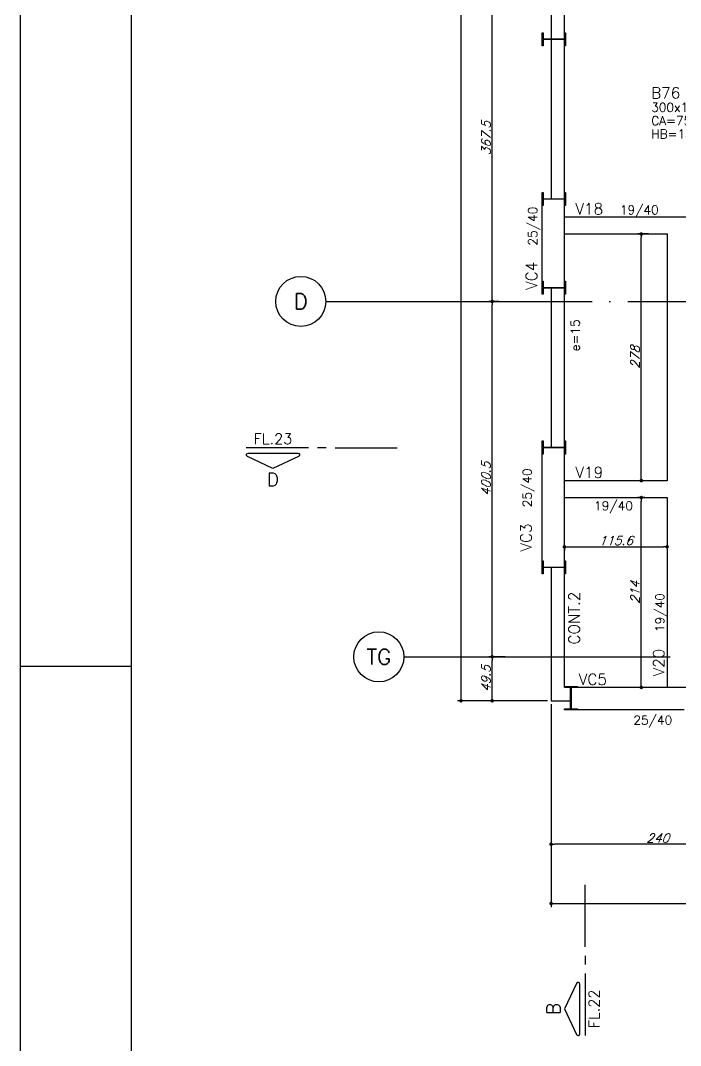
# Model space of a CAD drawing. Header units: millimetres. Extents: x -4137 to 5508, y -2380 to 3650.
# Drawn here: x -4137 to -3394, y -1323 to -168 of the extents above; entities that cross this region are included whole.
import ezdxf
from ezdxf.enums import TextEntityAlignment as Align

# ---------------------------------------------------------------- set-up
doc = ezdxf.new("R2010")
doc.units = ezdxf.units.MM
doc.header["$LTSCALE"] = 50
doc.linetypes.add('ACAD_ISO04W100', pattern=[30, 24, -3, 0, -3])
doc.linetypes.add('EIXO', pattern=[6.8, 6, -0.4, 0, -0.4])
doc.layers.add('A-DETL-MBND', color=5, linetype='Continuous', lineweight=9)
for name, color, linetype in [('F-BLOCOS-DIM', 2, 'Continuous'), ('F-BLOCOS-NOME', 3, 'Continuous'), ('F-CORTE-INDICAÇÃO', 4, 'Continuous'), ('F-COTAS', 106, 'Continuous'), ('F-EIXO', 12, 'EIXO'), ('F-MARGEM', 1, 'Continuous'), ('F-PARC-DIM', 2, 'Continuous'), ('F-PARC-NOME', 4, 'Continuous'), ('F-PM_EST', 1, 'Continuous'), ('F-TEXTO', 6, 'Continuous'), ('F-VIGAS', 3, 'Continuous'), ('F-VIGAS-DIM', 2, 'Continuous'), ('F-VIGAS-NOME', 4, 'Continuous')]:
    doc.layers.add(name, color=color, linetype=linetype)
doc.styles.add('CP-TEXT-INCL', font='simplex.shx', dxfattribs={"oblique": 20})
doc.styles.add('MCP', font='simplex.shx')
doc.styles.add('ROMANS', font='simplex.shx')
doc.dimstyles.new('CP-COTAS-50', dxfattribs={"dimscale": 0.8, "dimtxt": 12.5, "dimasz": 5, "dimexe": 5, "dimexo": 5, "dimgap": 2.5, "dimtad": 1, "dimdec": 1, "dimdsep": 46, "dimtxsty": 'CP-TEXT-INCL', "dimblk1": 'DOT', "dimblk2": 'DOT', "dimsah": 1, "dimcen": 9, "dimclrd": 256, "dimclre": 256, "dimclrt": 256, "dimadec": 0, "dimazin": 0, "dimtfac": 1, "dimtdec": 1, "dimtmove": 2, "dimatfit": 3, "dimldrblk": 'DOT', "dimfxl": 0, "dimtolj": 1, "dimarcsym": 0})

# ---------------------------------------------------------------- blocks, each defined once
blk = doc.blocks.new('A0-4L_900')
at = {"layer": 'F-MARGEM', "color": 2}
blk.add_line((0, 29.7), (2.5, 29.7), dxfattribs=at)
blk.add_lwpolyline([(0, 0), (0, 90), (192.9, 90), (192.9, 0)], close=True, dxfattribs=at)
at = {"layer": 'F-MARGEM', "color": 7}
blk.add_lwpolyline([(2.5, 89), (191.9, 89), (191.9, 1), (2.5, 1)], close=True, dxfattribs=at)
blk = doc.blocks.new('*U10')
at = {"layer": 'F-CORTE-INDICAÇÃO'}
for p, q in [((-100, 0), (-170, 0)), ((-80, 0), (-90, 0)), ((-70, 0), (0, 0))]:
    blk.add_line(p, q, dxfattribs=at)
blk.add_lwpolyline([(-112, 6, 0.802585), (-111.2, 9.8), (-140, 23.3), (-168.8, 9.8, 0.802585), (-168, 6)], format="xyb", close=True, dxfattribs=at)
at = {"layer": 'F-CORTE-INDICAÇÃO', "style": 'ROMANS'}
blk.add_attdef('CORTE', text='', height=15, dxfattribs=at).set_placement((-140, 35.8), align=Align.MIDDLE_CENTER)
at = {"layer": 'F-CORTE-INDICAÇÃO', "color": 2, "style": 'ROMANS'}
blk.add_attdef('FOLHA', text='', height=12, dxfattribs=at).set_placement((-140, -10), align=Align.MIDDLE_CENTER)
blk = doc.blocks.new('*U4')
at = {"layer": 'F-EIXO'}
blk.add_line((0, 0), (7197, 0), dxfattribs=at)
at = {"layer": 'F-EIXO', "color": 2, "linetype": 'Continuous'}
blk.add_circle((-28.2072, 0), 28.2072, dxfattribs=at)
at = {"layer": 'F-TEXTO', "style": 'ROMANS'}
blk.add_attdef('EIXO', text='', height=17.5, dxfattribs=at).set_placement((-28.2072, 0), align=Align.MIDDLE_CENTER)
blk = doc.blocks.new('*U5')
at = {"layer": 'F-EIXO'}
blk.add_line((0, 0), (7285, 0), dxfattribs=at)
at = {"layer": 'F-EIXO', "color": 2, "linetype": 'Continuous'}
blk.add_circle((-28.2072, 0), 28.2072, dxfattribs=at)
at = {"layer": 'F-TEXTO', "style": 'ROMANS'}
blk.add_attdef('EIXO', text='', height=17.5, dxfattribs=at).set_placement((-28.2072, 0), align=Align.MIDDLE_CENTER)
blk = doc.blocks.new('A$C10EB3C7A')
at = {"layer": 'F-EIXO', "linetype": 'Continuous'}
for name, p, values in [('*U5', (-3793.7, -484.5), {'EIXO': 'D'}), ('*U4', (-3705.8, -885), {'EIXO': 'TG'})]:
    blk.add_blockref(name, p, dxfattribs=at).add_auto_attribs(values)
blk = doc.blocks.new('_DOT')
at = {"color": 0, "linetype": 'ByBlock'}
blk.add_line((-0.5, 0), (-1, 0), dxfattribs=at)
at = {"color": 0, "linetype": 'ByBlock', "const_width": 0.5}
blk.add_lwpolyline([(-0.25, 0, 1), (0.25, 0, 1)], format="xyb", close=True, dxfattribs=at)
blk = doc.blocks.new('*D34')
at = {"layer": 'DEFPOINTS', "color": 0, "linetype": 'Continuous', "transparency": 16777216}
for p in [(-3540, -934.5), (3264.5, -934.5), (3264.5, -1162.9)]:
    blk.add_point(p, dxfattribs=at)
at = {"layer": 'F-COTAS', "linetype": 'Continuous', "lineweight": -2, "transparency": 16777216}
for p, q in [((-3540, -938.5), (-3540, -1166.9)), ((3264.5, -938.5), (3264.5, -1166.9)), ((-3536, -1162.9), (3260.5, -1162.9))]:
    blk.add_line(p, q, dxfattribs=at)
at = {"layer": 'F-COTAS', "linetype": 'Continuous', "lineweight": -2, "transparency": 16777216, "xscale": 4, "yscale": 4, "zscale": 4, "rotation": 180}
blk.add_blockref('_DOT', (-3540, -1162.9), dxfattribs=at)
at = {"layer": 'F-COTAS', "linetype": 'Continuous', "lineweight": -2, "transparency": 16777216, "xscale": 4, "yscale": 4, "zscale": 4}
blk.add_blockref('_DOT', (3264.5, -1162.9), dxfattribs=at)
at = {"layer": 'F-COTAS', "linetype": 'Continuous', "transparency": 16777216, "insert": (-137.8, -1155.9), "char_height": 10, "attachment_point": 5, "style": 'CP-TEXT-INCL'}
blk.add_mtext('\\A1;6804.5', dxfattribs=at)
blk = doc.blocks.new('*D56')
at = {"layer": 'DEFPOINTS', "color": 0, "linetype": 'Continuous', "transparency": 16777216}
for p in [(-3540, -934.5), (-3540, -1096.2), (-3300, -1107.8)]:
    blk.add_point(p, dxfattribs=at)
at = {"layer": 'F-COTAS', "linetype": 'Continuous', "lineweight": -2, "transparency": 16777216}
for p, q in [((-3540, -938.5), (-3540, -1100.2)), ((-3304, -1096.2), (-3536, -1096.2)), ((-3300, -1103.8), (-3300, -1092.2))]:
    blk.add_line(p, q, dxfattribs=at)
at = {"layer": 'F-COTAS', "linetype": 'Continuous', "lineweight": -2, "transparency": 16777216, "xscale": 4, "yscale": 4, "zscale": 4, "rotation": 180}
blk.add_blockref('_DOT', (-3540, -1096.2), dxfattribs=at)
at = {"layer": 'F-COTAS', "linetype": 'Continuous', "lineweight": -2, "transparency": 16777216, "xscale": 4, "yscale": 4, "zscale": 4}
blk.add_blockref('_DOT', (-3300, -1096.2), dxfattribs=at)
at = {"layer": 'F-COTAS', "linetype": 'Continuous', "transparency": 16777216, "insert": (-3420, -1089.2), "char_height": 10, "attachment_point": 5, "style": 'CP-TEXT-INCL'}
blk.add_mtext('\\A1;240', dxfattribs=at)
blk = doc.blocks.new('*D92')
at = {"layer": 'DEFPOINTS', "color": 0, "linetype": 'Continuous', "transparency": 16777216}
for p in [(-3641.4, 1689.5), (-3290, 1689.5), (-3540, -934.5)]:
    blk.add_point(p, dxfattribs=at)
at = {"layer": 'F-COTAS', "linetype": 'Continuous', "lineweight": -2, "transparency": 16777216}
for p, q in [((-3294, 1689.5), (-3645.4, 1689.5)), ((-3641.4, -930.5), (-3641.4, 1685.5)), ((-3544, -934.5), (-3645.4, -934.5))]:
    blk.add_line(p, q, dxfattribs=at)
at = {"layer": 'F-COTAS', "linetype": 'Continuous', "lineweight": -2, "transparency": 16777216, "xscale": 4, "yscale": 4, "zscale": 4}
for p, rotation in [((-3641.4, 1689.5), 90), ((-3641.4, -934.5), 270)]:
    blk.add_blockref('_DOT', p, dxfattribs=dict(at, rotation=rotation))
at = {"layer": 'F-COTAS', "linetype": 'Continuous', "transparency": 16777216, "insert": (-3648.4, 377.5), "char_height": 10, "attachment_point": 5, "rotation": 90, "style": 'CP-TEXT-INCL'}
blk.add_mtext('\\A1;2624', dxfattribs=at)
blk = doc.blocks.new('*D93')
at = {"layer": 'DEFPOINTS', "color": 0, "linetype": 'Continuous', "transparency": 16777216}
for p in [(-3606.3, -885), (-3587.6, -885), (-3540, -934.5)]:
    blk.add_point(p, dxfattribs=at)
at = {"layer": 'F-COTAS', "linetype": 'Continuous', "lineweight": -2, "transparency": 16777216}
for p, q in [((-3591.6, -885), (-3610.3, -885)), ((-3606.3, -930.5), (-3606.3, -889)), ((-3544, -934.5), (-3610.3, -934.5))]:
    blk.add_line(p, q, dxfattribs=at)
at = {"layer": 'F-COTAS', "linetype": 'Continuous', "lineweight": -2, "transparency": 16777216, "xscale": 4, "yscale": 4, "zscale": 4}
for p, rotation in [((-3606.3, -885), 90), ((-3606.3, -934.5), 270)]:
    blk.add_blockref('_DOT', p, dxfattribs=dict(at, rotation=rotation))
at = {"layer": 'F-COTAS', "linetype": 'Continuous', "transparency": 16777216, "insert": (-3613.3, -909.7), "char_height": 10, "attachment_point": 5, "rotation": 90, "style": 'CP-TEXT-INCL'}
blk.add_mtext('\\A1;49.5', dxfattribs=at)
blk = doc.blocks.new('*D94')
at = {"layer": 'DEFPOINTS', "color": 0, "linetype": 'Continuous', "transparency": 16777216}
for p in [(-3606.3, -484.5), (-3594.5, -484.5), (-3587.6, -885)]:
    blk.add_point(p, dxfattribs=at)
at = {"layer": 'F-COTAS', "linetype": 'Continuous', "lineweight": -2, "transparency": 16777216}
for p, q in [((-3598.5, -484.5), (-3610.3, -484.5)), ((-3606.3, -881), (-3606.3, -488.5)), ((-3591.6, -885), (-3610.3, -885))]:
    blk.add_line(p, q, dxfattribs=at)
at = {"layer": 'F-COTAS', "linetype": 'Continuous', "lineweight": -2, "transparency": 16777216, "xscale": 4, "yscale": 4, "zscale": 4}
for p, rotation in [((-3606.3, -484.5), 90), ((-3606.3, -885), 270)]:
    blk.add_blockref('_DOT', p, dxfattribs=dict(at, rotation=rotation))
at = {"layer": 'F-COTAS', "linetype": 'Continuous', "transparency": 16777216, "insert": (-3613.3, -684.7), "char_height": 10, "attachment_point": 5, "rotation": 90, "style": 'CP-TEXT-INCL'}
blk.add_mtext('\\A1;400.5', dxfattribs=at)
blk = doc.blocks.new('*D95')
at = {"layer": 'DEFPOINTS', "color": 0, "linetype": 'Continuous', "transparency": 16777216}
for p in [(-3606.3, -117), (-3587.6, -117), (-3594.5, -484.5)]:
    blk.add_point(p, dxfattribs=at)
at = {"layer": 'F-COTAS', "linetype": 'Continuous', "lineweight": -2, "transparency": 16777216}
for p, q in [((-3591.6, -117), (-3610.3, -117)), ((-3606.3, -480.5), (-3606.3, -121)), ((-3598.5, -484.5), (-3610.3, -484.5))]:
    blk.add_line(p, q, dxfattribs=at)
at = {"layer": 'F-COTAS', "linetype": 'Continuous', "lineweight": -2, "transparency": 16777216, "xscale": 4, "yscale": 4, "zscale": 4}
for p, rotation in [((-3606.3, -117), 90), ((-3606.3, -484.5), 270)]:
    blk.add_blockref('_DOT', p, dxfattribs=dict(at, rotation=rotation))
at = {"layer": 'F-COTAS', "linetype": 'Continuous', "transparency": 16777216, "insert": (-3613.3, -300.7), "char_height": 10, "attachment_point": 5, "rotation": 90, "style": 'CP-TEXT-INCL'}
blk.add_mtext('\\A1;367.5', dxfattribs=at)
blk = doc.blocks.new('*D212')
at = {"layer": 'DEFPOINTS', "color": 0, "transparency": 16777216}
for p in [(-3525, -755.5), (-3409.4, -755.5), (-3409.4, -761)]:
    blk.add_point(p, dxfattribs=at)
at = {"layer": 'F-COTAS', "lineweight": -2, "transparency": 16777216}
for p, q in [((-3525, -759.5), (-3525, -765)), ((-3521, -761), (-3413.4, -761)), ((-3409.4, -759.5), (-3409.4, -765))]:
    blk.add_line(p, q, dxfattribs=at)
at = {"layer": 'F-COTAS', "lineweight": -2, "transparency": 16777216, "xscale": 4, "yscale": 4, "zscale": 4, "rotation": 180}
blk.add_blockref('_DOT', (-3525, -761), dxfattribs=at)
at = {"layer": 'F-COTAS', "lineweight": -2, "transparency": 16777216, "xscale": 4, "yscale": 4, "zscale": 4}
blk.add_blockref('_DOT', (-3409.4, -761), dxfattribs=at)
at = {"layer": 'F-COTAS', "transparency": 16777216, "insert": (-3467.2, -754), "char_height": 10, "attachment_point": 5, "style": 'CP-TEXT-INCL'}
blk.add_mtext('\\A1;115.6', dxfattribs=at)
blk = doc.blocks.new('*D218')
at = {"layer": 'DEFPOINTS', "color": 0, "transparency": 16777216}
for p in [(-3438.4, -705.5), (-3430.3, -705.5), (-3430.3, -919.5)]:
    blk.add_point(p, dxfattribs=at)
at = {"layer": 'F-COTAS', "lineweight": -2, "transparency": 16777216}
for p, q in [((-3434.3, -705.5), (-3442.4, -705.5)), ((-3438.4, -915.5), (-3438.4, -709.5)), ((-3434.3, -919.5), (-3442.4, -919.5))]:
    blk.add_line(p, q, dxfattribs=at)
at = {"layer": 'F-COTAS', "lineweight": -2, "transparency": 16777216, "xscale": 4, "yscale": 4, "zscale": 4}
for p, rotation in [((-3438.4, -705.5), 90), ((-3438.4, -919.5), 270)]:
    blk.add_blockref('_DOT', p, dxfattribs=dict(at, rotation=rotation))
at = {"layer": 'F-COTAS', "transparency": 16777216, "insert": (-3445.4, -812.5), "char_height": 10, "attachment_point": 5, "rotation": 90, "style": 'CP-TEXT-INCL'}
blk.add_mtext('\\A1;214', dxfattribs=at)
blk = doc.blocks.new('*D219')
at = {"layer": 'DEFPOINTS', "color": 0, "transparency": 16777216}
for p in [(-3438.4, -408.5), (-3426.2, -408.5), (-3426.2, -686.5)]:
    blk.add_point(p, dxfattribs=at)
at = {"layer": 'F-COTAS', "lineweight": -2, "transparency": 16777216}
for p, q in [((-3430.2, -408.5), (-3442.4, -408.5)), ((-3438.4, -682.5), (-3438.4, -412.5)), ((-3430.2, -686.5), (-3442.4, -686.5))]:
    blk.add_line(p, q, dxfattribs=at)
at = {"layer": 'F-COTAS', "lineweight": -2, "transparency": 16777216, "xscale": 4, "yscale": 4, "zscale": 4}
for p, rotation in [((-3438.4, -408.5), 90), ((-3438.4, -686.5), 270)]:
    blk.add_blockref('_DOT', p, dxfattribs=dict(at, rotation=rotation))
at = {"layer": 'F-COTAS', "transparency": 16777216, "insert": (-3445.4, -547.5), "char_height": 10, "attachment_point": 5, "rotation": 90, "style": 'CP-TEXT-INCL'}
blk.add_mtext('\\A1;278', dxfattribs=at)
blk = doc.blocks.new('Pilares W Gerdau - W250X38_5-600733-Térreo')
at = {"layer": 'F-PM_EST'}
for p, q in [((-7.35, 11.98), (-7.35, 13.1)), ((-7.35, 13.1), (7.35, 13.1)), ((-7.35, 13.1), (7.35, 13.1)), ((-7.35, 11.98), (-7.35, 13.1)), ((-0.33, 11.98), (-7.35, 11.98)), ((-0.33, 11.98), (-7.35, 11.98)), ((-0.33, -11.98), (-0.33, 11.98)), ((-0.33, -11.98), (-0.33, 11.98)), ((7.35, 11.98), (0.33, 11.98)), ((0.33, 11.98), (0.33, -11.98)), ((0.33, 11.98), (0.33, -11.98)), ((7.35, 11.98), (0.33, 11.98)), ((7.35, 13.1), (7.35, 11.98)), ((7.35, 13.1), (7.35, 11.98)), ((-7.35, -13.1), (-7.35, -11.98)), ((-7.35, -11.98), (-0.33, -11.98)), ((-7.35, -11.98), (-0.33, -11.98)), ((-7.35, -13.1), (-7.35, -11.98)), ((7.35, -13.1), (-7.35, -13.1)), ((7.35, -13.1), (-7.35, -13.1)), ((0.33, -11.98), (7.35, -11.98)), ((0.33, -11.98), (7.35, -11.98)), ((7.35, -11.98), (7.35, -13.1)), ((7.35, -11.98), (7.35, -13.1))]:
    blk.add_line(p, q, dxfattribs=at)
blk = doc.blocks.new('Pilares W Gerdau - W250X38_5-590854-Térreo')
at = {"layer": 'F-PM_EST'}
for p, q in [((-7.35, 11.98), (-7.35, 13.1)), ((-7.35, 13.1), (7.35, 13.1)), ((-7.35, 13.1), (7.35, 13.1)), ((-7.35, 11.98), (-7.35, 13.1)), ((-0.33, 11.98), (-7.35, 11.98)), ((-0.33, 11.98), (-7.35, 11.98)), ((-0.33, -11.98), (-0.33, 11.98)), ((-0.33, -11.98), (-0.33, 11.98)), ((7.35, 11.98), (0.33, 11.98)), ((0.33, 11.98), (0.33, -11.98)), ((0.33, 11.98), (0.33, -11.98)), ((7.35, 11.98), (0.33, 11.98)), ((7.35, 13.1), (7.35, 11.98)), ((7.35, 13.1), (7.35, 11.98)), ((-7.35, -13.1), (-7.35, -11.98)), ((-7.35, -11.98), (-0.33, -11.98)), ((-7.35, -11.98), (-0.33, -11.98)), ((-7.35, -13.1), (-7.35, -11.98)), ((7.35, -13.1), (-7.35, -13.1)), ((7.35, -13.1), (-7.35, -13.1)), ((0.33, -11.98), (7.35, -11.98)), ((0.33, -11.98), (7.35, -11.98)), ((7.35, -11.98), (7.35, -13.1)), ((7.35, -11.98), (7.35, -13.1))]:
    blk.add_line(p, q, dxfattribs=at)
blk = doc.blocks.new('A$C1CCB5D26')
at = {"layer": 'A-DETL-MBND'}
for name, p, rotation in [('Pilares W Gerdau - W250X38_5-590854-Térreo', (-3536.9, -189.1), 90.0000000000002), ('Pilares W Gerdau - W250X38_5-590854-Térreo', (-3536.9, -369.1), 90.0000000000002), ('Pilares W Gerdau - W250X38_5-590854-Térreo', (-3536.9, -469.1), 90.0000000000002), ('Pilares W Gerdau - W250X38_5-600733-Térreo', (-3536.9, -649.1), 90.0000000000002), ('Pilares W Gerdau - W250X38_5-600733-Térreo', (-3536.9, -784.1), 90.0000000000002), ('Pilares W Gerdau - W250X38_5-600733-Térreo', (-3517.7, -931.5), 180)]:
    blk.add_blockref(name, p, dxfattribs=dict(at, rotation=rotation))

msp = doc.modelspace()

# ---------------------------------------------------------------- linework, layer by layer
at = {"layer": 'F-VIGAS'}
for p, q in [((-3550, -461.8), (-3550, -376.5)), ((-3550, -776.8), (-3550, -656.5)), ((-3510.27, -944.5), (-3389.97, -944.5))]:
    msp.add_line(p, q, dxfattribs=at)
for points in [[(-3290, 1664.5), (-3305.701, 1664.5), (-3540, 1430.201), (-3540, -369.48)], [(-1264.5, -524.5), (-1264.5, -919.5), (-3525, -919.5), (-3525, 1423.988), (-3299.488, 1649.5), (-3290, 1649.5)], [(-3399.92, -389.5), (-3525, -389.5)], [(-3350, -389.5), (-3399.92, -389.5)], [(-3525, -408.5), (-3409.42, -408.5)], [(-3409.42, -408.5), (-3409.42, -686.5)], [(-3540, -468.82), (-3540, -649.48)], [(-3409.42, -686.5), (-3525, -686.5)], [(-3525, -705.5), (-3409.42, -705.5)], [(-3409.42, -705.5), (-3409.42, -919.5)], [(-3540, -783.82), (-3540, -934.5), (-3517.29, -934.5)]]:
    msp.add_lwpolyline(points, dxfattribs=at)

# ---------------------------------------------------------------- block references
at = {"layer": 'F-CORTE-INDICAÇÃO', "linetype": 'Continuous'}
ref = msp.add_blockref('*U10', (-3713.234, -649.338), dxfattribs=dict(at, xscale=-1, rotation=180))
ref.add_attrib('FOLHA', 'FL.23', dxfattribs={"color": 2, "height": 12, "style": 'ROMANS'}).set_placement((-3853.234, -639.338), align=Align.MIDDLE_CENTER)
ref.add_attrib('CORTE', 'D', dxfattribs={"height": 15, "style": 'ROMANS'}).set_placement((-3853.234, -685.102), align=Align.MIDDLE_CENTER)
at = {"layer": 'F-CORTE-INDICAÇÃO', "linetype": 'Continuous', "rotation": 90}
msp.add_blockref('*U10', (-3501.618, -1141.746), dxfattribs=at).add_auto_attribs({'FOLHA': 'FL.22', 'CORTE': 'B'})
at = {"layer": 'F-COTAS', "linetype": 'ACAD_ISO04W100', "lineweight": 100}
msp.add_blockref('A$C1CCB5D26', (0, 0), dxfattribs=at)
at = {"layer": 'F-EIXO'}
msp.add_blockref('A$C10EB3C7A', (0, 0), dxfattribs=at)
at = {"layer": 'F-MARGEM', "linetype": 'Continuous', "xscale": 50, "yscale": 50, "zscale": 50}
msp.add_blockref('A0-4L_900', (-4137.496, -2380.469), dxfattribs=at)

# ---------------------------------------------------------------- texts
at = {"layer": 'F-BLOCOS-DIM', "linetype": 'Continuous', "style": 'MCP'}
for s, p in [('300x100', (-3427.229, -270.81)), ('CA=753.62m/CF=753.57m', (-3427.229, -285.81)), ('HB=155/CT=755.12m', (-3427.229, -300.81))]:
    msp.add_text(s, height=10, dxfattribs=at).set_placement(p)
at = {"layer": 'F-BLOCOS-NOME', "linetype": 'Continuous', "style": 'MCP'}
msp.add_text('B76', height=12.5, dxfattribs=at).set_placement((-3427.229, -255.81))
at = {"layer": 'F-PARC-DIM', "style": 'MCP'}
msp.add_text('e=15', height=10, rotation=90, dxfattribs=at).set_placement((-3507.755, -540.767))
at = {"layer": 'F-PARC-NOME', "style": 'MCP'}
msp.add_text('CONT.2', height=12.5, rotation=90, dxfattribs=at).set_placement((-3507.755, -871.087))
at = {"layer": 'F-VIGAS-DIM', "linetype": 'Continuous', "style": 'MCP'}
for s, p in [('25/40', (-3555.766, -421.532)), ('25/40', (-3561.995, -716.375)), ('19/40', (-3412.545, -857))]:
    msp.add_text(s, height=10, rotation=90, dxfattribs=at).set_placement(p)
for s, p in [('19/40', (-3462.5, -386.375)), ('19/40', (-3491.552, -719.772)), ('25/40', (-3447.381, -961.37))]:
    msp.add_text(s, height=10, dxfattribs=at).set_placement(p)
at = {"layer": 'F-VIGAS-NOME', "linetype": 'Continuous', "style": 'MCP'}
for s, p in [('V18', (-3512.5, -386.375)), ('V19', (-3512.5, -683.375)), ('VC5', (-3508.745, -916.581))]:
    msp.add_text(s, height=12.5, dxfattribs=at).set_placement(p)
for s, p in [('VC4', (-3555.766, -471.532)), ('VC3', (-3561.995, -766.375)), ('V20', (-3412.545, -907))]:
    msp.add_text(s, height=12.5, rotation=90, dxfattribs=at).set_placement(p)

# ---------------------------------------------------------------- dimensions: what is measured, and where the dimension line sits
at = {"layer": 'F-COTAS', "linetype": 'Continuous'}
for base, p1, p2, picture, middle in [((-3641.383, 1689.5), (-3540, -934.5), (-3290, 1689.5), '*D92', (-3648.383, 377.5)), ((-3606.309, -117), (-3594.513, -484.5), (-3587.6, -117), '*D95', (-3613.309, -300.75)), ((-3606.309, -484.5), (-3587.635, -885), (-3594.513, -484.5), '*D94', (-3613.309, -684.75)), ((-3606.309, -885), (-3540, -934.5), (-3587.635, -885), '*D93', (-3613.309, -909.75))]:
    dim = msp.add_linear_dim(base=base, p1=p1, p2=p2, angle=90, dimstyle='CP-COTAS-50', dxfattribs=at)
    dim.commit()
    dim.dimension.update_dxf_attribs({"geometry": picture, "text_midpoint": middle})
at = {"layer": 'F-COTAS'}
for base, p1, p2, picture, middle in [((-3438.362, -408.5), (-3426.167, -686.5), (-3426.167, -408.5), '*D219', (-3445.362, -547.5)), ((-3438.362, -705.5), (-3430.32, -919.5), (-3430.32, -705.5), '*D218', (-3445.362, -812.5))]:
    dim = msp.add_linear_dim(base=base, p1=p1, p2=p2, angle=90, dimstyle='CP-COTAS-50', dxfattribs=at)
    dim.commit()
    dim.dimension.update_dxf_attribs({"geometry": picture, "text_midpoint": middle})
dim = msp.add_linear_dim(base=(-3409.42, -761.025), p1=(-3525, -755.498), p2=(-3409.42, -755.498), dimstyle='CP-COTAS-50', dxfattribs=at)
dim.commit()
dim.dimension.update_dxf_attribs({"geometry": '*D212', "text_midpoint": (-3467.21, -754.025)})
at = {"layer": 'F-COTAS', "linetype": 'Continuous'}
for base, p1, p2, picture, middle in [((3264.5, -1162.867), (-3540, -934.5), (3264.5, -934.5), '*D34', (-137.75, -1155.867)), ((-3540, -1096.152), (-3300, -1107.806), (-3540, -934.5), '*D56', (-3420, -1089.152))]:
    dim = msp.add_linear_dim(base=base, p1=p1, p2=p2, dimstyle='CP-COTAS-50', dxfattribs=at)
    dim.commit()
    dim.dimension.update_dxf_attribs({"geometry": picture, "text_midpoint": middle})

doc.saveas('drawing.dxf')
